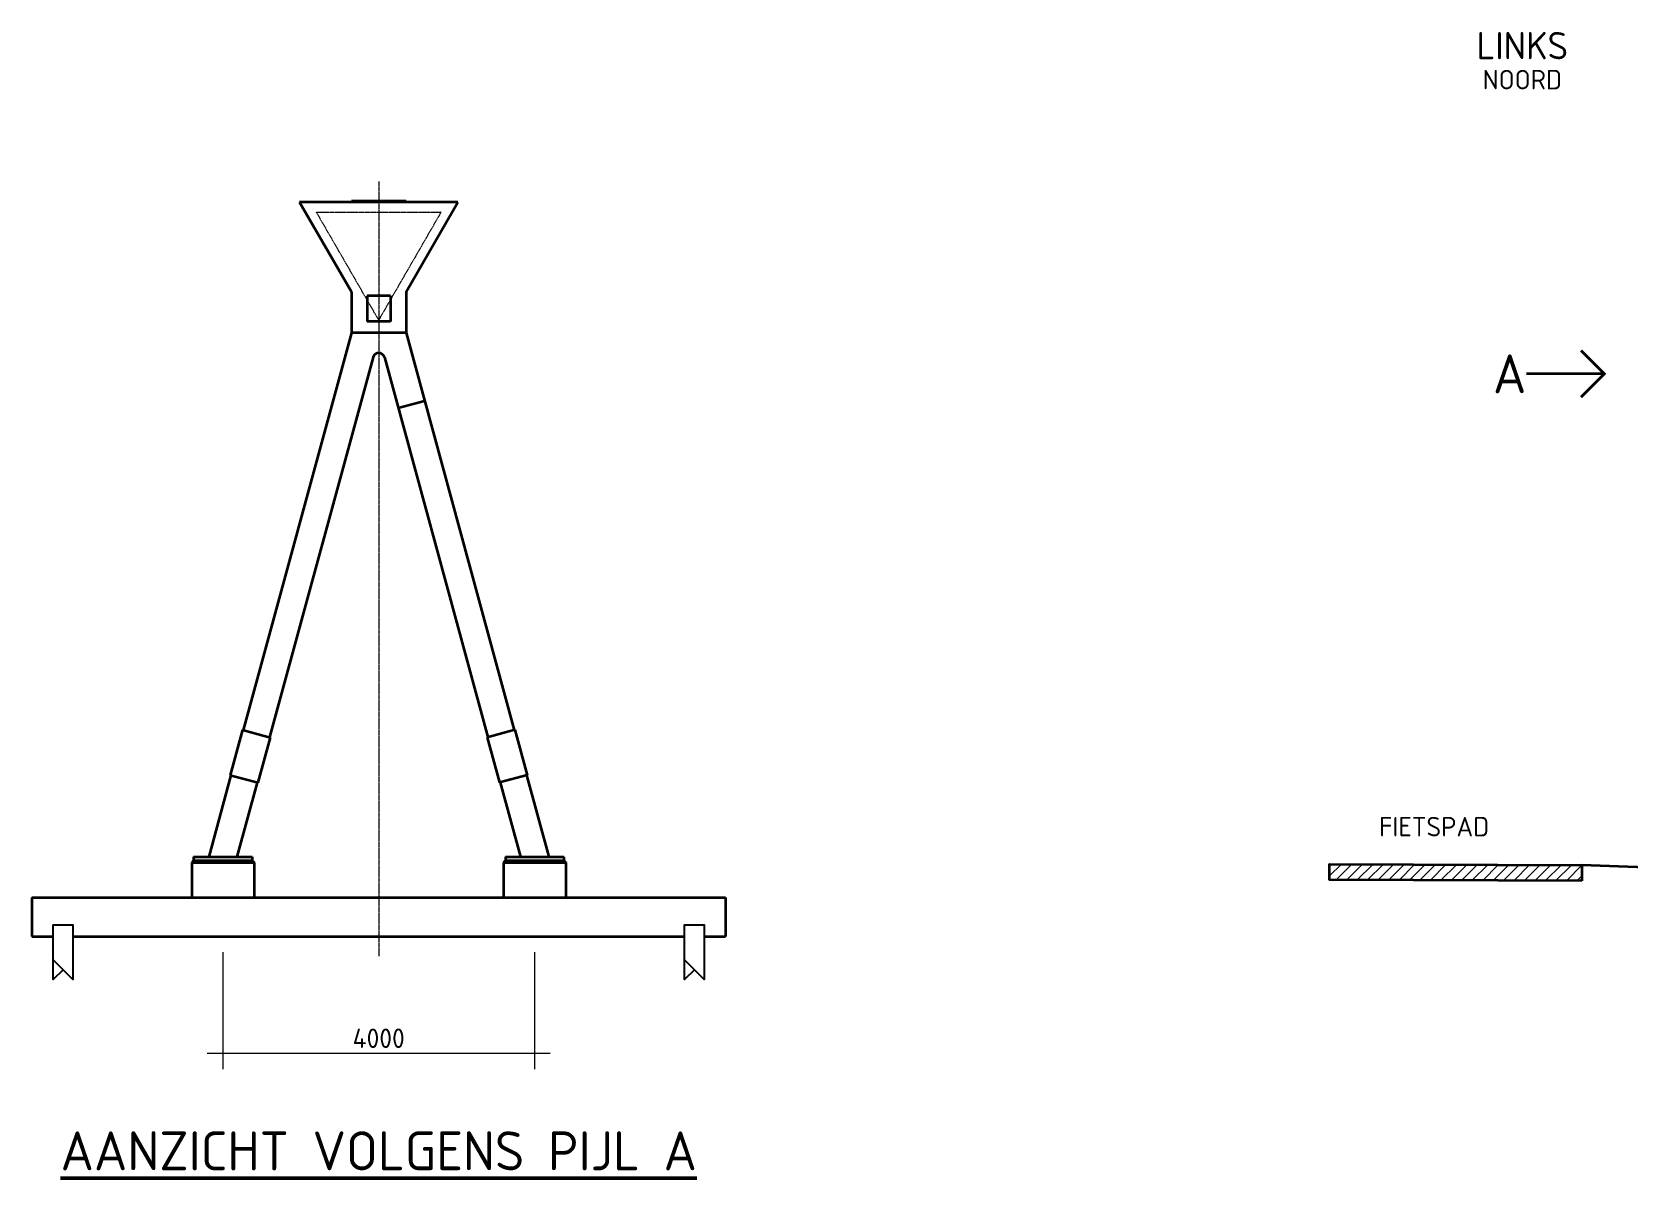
# Model space of a CAD drawing. Header units: millimetres. Extents: x 106432 to 195738, y -289564 to -268047.
# Drawn here: x 106432 to 126900, y -285430 to -270717 of the extents above; entities that cross this region are included whole.
import ezdxf
from ezdxf.enums import TextEntityAlignment as Align

# ---------------------------------------------------------------- set-up
doc = ezdxf.new("R2010")
doc.units = ezdxf.units.MM
doc.linetypes.add('XX-HART', pattern=[12, 4, -2, 0, -2, 4])
doc.layers.get('DEFPOINTS').update_dxf_attribs({"color": 40})
for name, color, linetype, lineweight in [('N-CO-FC-KESP-G', 60, 'Continuous', 35), ('N-CO-FC-PAAL-G', 40, 'Continuous', 25), ('N-CO-GW-BERM-G', 90, 'Continuous', 35), ('N-CO-SC-M', 7, 'Continuous', 18), ('N-CO-SC-STAALVORM_PROFIEL-G', 7, 'Continuous', 35), ('N-CO-VH-VERHARDING_ASFALT_ROOD-A', 12, 'Continuous', 18), ('N-CO-VH-VERHARDING_ASFALT_ROOD-G', 10, 'Continuous', 35), ('X-XX-AL-HARTLIJN-G', 7, 'XX-HART', 18), ('X-XX-AL-REFERENTIE-T25', 7, 'Continuous', 25), ('X-XX-AL-REFERENTIE-T35', 50, 'Continuous', 35), ('X-XX-AL-VERWIJZING-S', 7, 'Continuous', 25), ('X-XX-AL-VERWIJZING_AANZICHT-T50', 130, 'Continuous', 50)]:
    doc.layers.add(name, color=color, linetype=linetype, lineweight=lineweight)
doc.styles.add('NLCS-ISO', font='NLCS-ISO.ttf')
doc.styles.add('NLCS-ISO-MM100-T25', font='NLCS-ISO.ttf', dxfattribs={"height": 250})
doc.styles.add('NLCS-ISO-MM100-T35', font='NLCS-ISO.ttf', dxfattribs={"height": 350})
doc.styles.add('NLCS-ISO-MM100-T50', font='NLCS-ISO.ttf', dxfattribs={"height": 500})
doc.dimstyles.new('NLCS-MM100-T25-SCHRAP_a_l0_h3', dxfattribs={"dimscale": 100, "dimtxt": 2.5, "dimasz": 1.4, "dimexe": 2, "dimexo": 2, "dimgap": 0.7, "dimtad": 1, "dimdec": 0, "dimzin": 0, "dimdsep": 46, "dimtxsty": 'NLCS-ISO-MM100-T25', "dimblk": 'OBLIQUE', "dimcen": 2.5, "dimdle": 2, "dimclrd": 256, "dimclre": 256, "dimclrt": 256, "dimadec": 3, "dimazin": 0, "dimtfac": 1, "dimtdec": 0, "dimtofl": 0, "dimtmove": 1, "dimatfit": 0, "dimldrblk": 'OBLIQUE', "dimfxl": 0, "dimtolj": 1, "dimtzin": 0, "dimlwd": 18, "dimlwe": 18, "dimarcsym": 0})

# ---------------------------------------------------------------- blocks, each defined once
blk = doc.blocks.new('*D130')
at = {"layer": 'DEFPOINTS', "color": 0, "transparency": 16777216}
for p in [(108882, -282330), (112882, -282330), (108882, -283830)]:
    blk.add_point(p, dxfattribs=at)
at = {"layer": 'N-CO-SC-M', "lineweight": 18, "transparency": 16777216}
for p, q in [((108882, -282530), (108882, -284030)), ((112882, -282530), (112882, -284030)), ((113082, -283830), (108682, -283830))]:
    blk.add_line(p, q, dxfattribs=at)
at = {"layer": 'N-CO-SC-M', "transparency": 16777216, "insert": (110882, -283635), "char_height": 250, "attachment_point": 5, "style": 'NLCS-ISO-MM100-T25'}
blk.add_mtext('\\A1;4000', dxfattribs=at)
blk = doc.blocks.new('_Oblique')
blk = doc.blocks.new('SAL-VERWIJZING_AANZICHT_RECHTS-SO')
at = {"linetype": 'Continuous', "const_width": 0.35}
for points in [[(7, 3), (10, 0), (7, -3)], [(10, 0), (0, 0)]]:
    blk.add_lwpolyline(points, dxfattribs=at)
at = {"lineweight": 50, "style": 'NLCS-ISO'}
blk.add_attdef('...', text='', height=5, dxfattribs=at).set_placement((0, 0), align=Align.MIDDLE_RIGHT)

msp = doc.modelspace()

# ---------------------------------------------------------------- hatches: boundary and pattern name
at = {"layer": 'N-CO-VH-VERHARDING_ASFALT_ROOD-A'}
h = msp.add_hatch(dxfattribs=at)
h.set_pattern_fill('ANSI31', color=256, scale=30, style=0)
h.set_pattern_definition([(45, (153157.56, -250803.75), (-67.35192, 67.35192), [])])
h.paths.add_polyline_path([(126318.7, -281412.8), (123083.3, -281400.9), (123083.3, -281600.9), (126318.7, -281612.8)])

# ---------------------------------------------------------------- linework, layer by layer
at = {"layer": 'N-CO-FC-KESP-G'}
for p, q in [((108482.3, -281379.8), (108482.3, -281829.8)), ((108482.3, -281379.8), (109282.3, -281379.8)), ((109282.3, -281379.8), (109282.3, -281829.8)), ((112482.3, -281379.8), (112482.3, -281829.8)), ((112482.3, -281379.8), (113282.3, -281379.8)), ((113282.3, -281379.8), (113282.3, -281829.8)), ((106432.3, -281829.8), (115332.3, -281829.8)), ((106432.3, -281829.8), (106432.3, -282329.8)), ((115332.3, -281829.8), (115332.3, -282329.8)), ((106432.3, -282329.8), (106707.3, -282329.8)), ((106957.3, -282329.8), (114807.3, -282329.8)), ((115057.3, -282329.8), (115332.3, -282329.8))]:
    msp.add_line(p, q, dxfattribs=at)
at = {"layer": 'N-CO-FC-PAAL-G'}
for points in [[(106832.3, -282754.8), (106707.3, -282879.8), (106707.3, -282179.8), (106957.3, -282179.8), (106957.3, -282879.8), (106707.3, -282629.8)], [(114932.3, -282754.8), (114807.3, -282879.8), (114807.3, -282179.8), (115057.3, -282179.8), (115057.3, -282879.8), (114807.3, -282629.8)]]:
    msp.add_lwpolyline(points, dxfattribs=at)
at = {"layer": 'N-CO-GW-BERM-G'}
msp.add_line((130648, -281570.3), (126318.7, -281412.8), dxfattribs=at)
at = {"layer": 'N-CO-SC-STAALVORM_PROFIEL-G'}
for p, q in [((111898.8, -272904.8), (109865.8, -272904.8)), ((110532.3, -274055.8), (109865.8, -272904.8)), ((111232.3, -272888.8), (110532.3, -272888.8)), ((110532.3, -272888.8), (110532.3, -272904.8)), ((111232.3, -272904.8), (111232.3, -272888.8)), ((111232.3, -274055.8), (111898.8, -272904.8)), ((110532.3, -274055.8), (110532.3, -274579.8)), ((111232.3, -274055.8), (111232.3, -274579.8)), ((111032.3, -274103.8), (110732.3, -274103.8)), ((110732.3, -274103.8), (110732.3, -274433.8)), ((111032.3, -274103.8), (111032.3, -274433.8)), ((111032.3, -274433.8), (110732.3, -274433.8)), ((110532.3, -274579.8), (109143.5, -279679.9)), ((111232.3, -274579.8), (110532.3, -274579.8)), ((111232.3, -274579.8), (112621.2, -279679.9)), ((110810, -274892.4), (109481.2, -279771.9)), ((110954.7, -274892.4), (112283.5, -279771.9)), ((111132.4, -275544.7), (111470.1, -275452.7)), ((109135.8, -279677.8), (108978.1, -280256.7)), ((109135.8, -279677.8), (109488.9, -279774)), ((109488.9, -279774), (109331.2, -280352.9)), ((112628.9, -279677.8), (112275.8, -279774)), ((112275.8, -279774), (112433.5, -280352.9)), ((112628.9, -279677.8), (112786.6, -280256.7)), ((108985.8, -280258.8), (108701, -281304.8)), ((108978.1, -280256.7), (109331.2, -280352.9)), ((109323.5, -280350.8), (109063.7, -281304.8)), ((112786.6, -280256.7), (112433.5, -280352.9)), ((112441.2, -280350.8), (112701, -281304.8)), ((112778.9, -280258.8), (113063.7, -281304.8)), ((108507.3, -281354.8), (108482.3, -281379.8)), ((108507.3, -281304.8), (109257.3, -281304.8)), ((108507.3, -281304.8), (108507.3, -281354.8)), ((108507.3, -281354.8), (109257.3, -281354.8)), ((109257.3, -281304.8), (109257.3, -281354.8)), ((109257.3, -281354.8), (109282.3, -281379.8)), ((112507.3, -281354.8), (112482.3, -281379.8)), ((112507.3, -281304.8), (113257.3, -281304.8)), ((112507.3, -281304.8), (112507.3, -281354.8)), ((112507.3, -281354.8), (113257.3, -281354.8)), ((113257.3, -281304.8), (113257.3, -281354.8)), ((113257.3, -281354.8), (113282.3, -281379.8))]:
    msp.add_line(p, q, dxfattribs=at)
msp.add_arc((110882.3, -274912.1), 75, 15.23356, 164.76644, dxfattribs=at)
at = {"layer": 'N-CO-VH-VERHARDING_ASFALT_ROOD-G'}
msp.add_lwpolyline([(126318.7, -281612.8), (123083.3, -281600.9), (123083.3, -281400.9), (126318.7, -281412.8)], close=True, dxfattribs=at)
at = {"layer": 'X-XX-AL-HARTLIJN-G'}
for p, q in [((110882.3, -272638.8), (110882.3, -282579.8)), ((110082.3, -273029.8), (111682.3, -273029.8)), ((110882.3, -274415.5), (110082.3, -273029.8)), ((111682.3, -273029.8), (110882.3, -274415.5))]:
    msp.add_line(p, q, dxfattribs=at)

# ---------------------------------------------------------------- block references
at = {"layer": 'X-XX-AL-VERWIJZING-S', "xscale": 100, "yscale": 100, "zscale": 100}
msp.add_blockref('SAL-VERWIJZING_AANZICHT_RECHTS-SO', (125607.6, -275105.8), dxfattribs=at).add_auto_attribs({'...': 'A'})

# ---------------------------------------------------------------- texts
at = {"layer": 'X-XX-AL-REFERENTIE-T25', "style": 'NLCS-ISO-MM100-T25'}
msp.add_text('NOORD', height=250, dxfattribs=at).set_placement((125555.4, -271329.7), align=Align.MIDDLE)
msp.add_text('FIETSPAD', height=250, dxfattribs=at).set_placement((124424.3, -281043.8), align=Align.CENTER)
at = {"layer": 'X-XX-AL-REFERENTIE-T35', "style": 'NLCS-ISO-MM100-T35'}
msp.add_text('LINKS', height=350, dxfattribs=at).set_placement((125555.4, -270893), align=Align.MIDDLE)
at = {"layer": 'X-XX-AL-VERWIJZING_AANZICHT-T50', "style": 'NLCS-ISO-MM100-T50'}
msp.add_text('%%UAANZICHT VOLGENS PIJL A%%U', height=500, dxfattribs=at).set_placement((110882.3, -285329.8), align=Align.CENTER)

# ---------------------------------------------------------------- dimensions: what is measured, and where the dimension line sits
at = {"layer": 'N-CO-SC-M'}
dim = msp.add_linear_dim(base=(108882.3, -283829.8), p1=(112882.3, -282329.8), p2=(108882.3, -282329.8), dimstyle='NLCS-MM100-T25-SCHRAP_a_l0_h3', dxfattribs=at)
dim.commit()
dim.dimension.update_dxf_attribs({"geometry": '*D130', "text_midpoint": (110882.3, -283634.8)})

doc.saveas('drawing.dxf')
